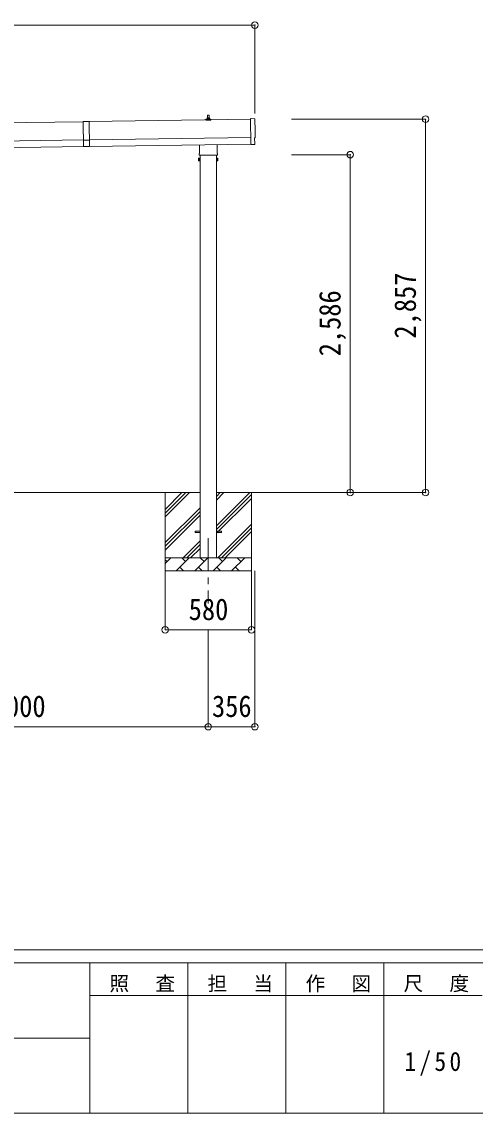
# Model space of a CAD drawing. Units: millimetres at full size, sheet at 1:50; some dimension numbers follow another scale. Extents: x -14053 to 14053, y -9700 to 9700.
# Drawn here: x 3981 to 7450, y -9700 to -1348 of the extents above; entities that cross this region are included whole.
import ezdxf
from ezdxf.enums import TextEntityAlignment as Align

# ---------------------------------------------------------------- set-up
doc = ezdxf.new("R2010")
doc.units = ezdxf.units.MM
doc.header["$LTSCALE"] = 50
doc.header["$PDMODE"] = 32
doc.header["$PDSIZE"] = 50
doc.linetypes.add('CHAIN1', pattern=[8, 5, -1, 1, -1])
for name, color, linetype, lineweight in [('0-0_0', 7, 'Continuous', 9), ('0-1_Defpoints', 4, 'Continuous', 9), ('0-6_PARTS1', 6, 'Continuous', 9), ('F-0', 7, 'Continuous', 9)]:
    doc.layers.add(name, color=color, linetype=linetype, lineweight=lineweight)
doc.styles.add('ＭＳ ゴシック', font='')
doc.styles.get('ＭＳ ゴシック').set_extended_font_data('MS Gothic')

msp = doc.modelspace()

# ---------------------------------------------------------------- linework, layer by layer
at = {"layer": '0-0_0'}
for p, q in [((5345.37, -4950.76), (2470.37, -4950.76)), ((5077.87, -4950.76), (5077.87, -5550.76)), ((5077.87, -5135.81), (5262.93, -4950.76)), ((5077.87, -5107.53), (5234.64, -4950.76)), ((5077.87, -5079.24), (5206.36, -4950.76)), ((5470.37, -5205.86), (5725.47, -4950.76)), ((5470.37, -5007.87), (5527.48, -4950.76)), ((5470.37, -4979.58), (5499.2, -4950.76)), ((6547.67, -4950.76), (5470.37, -4950.76)), ((5470.37, -5234.14), (5737.87, -4966.64)), ((5470.37, -5262.43), (5737.87, -4994.93)), ((5737.87, -4950.76), (5737.87, -5550.76)), ((5077.87, -5333.8), (5345.37, -5066.3)), ((5077.87, -5362.08), (5345.37, -5094.58)), ((5077.87, -5390.37), (5345.37, -5122.87)), ((5480.03, -5450.76), (5737.87, -5192.92)), ((5508.32, -5450.76), (5737.87, -5221.2)), ((5536.6, -5450.76), (5737.87, -5249.48)), ((5215.47, -5450.76), (5345.37, -5320.86)), ((5243.76, -5450.76), (5345.37, -5349.14)), ((5272.04, -5450.76), (5345.37, -5377.43)), ((5077.87, -5450.76), (5737.87, -5450.76)), ((5077.87, -5493.65), (5120.77, -5450.76)), ((5092.21, -5479.31), (5077.87, -5464.97)), ((5162.19, -5550.76), (5262.19, -5450.76)), ((5233.64, -5479.31), (5205.08, -5450.76)), ((5303.61, -5550.76), (5403.61, -5450.76)), ((5375.06, -5479.31), (5346.5, -5450.76)), ((5445.03, -5550.76), (5545.03, -5450.76)), ((5516.48, -5479.31), (5487.93, -5450.76)), ((5586.45, -5550.76), (5686.45, -5450.76)), ((5657.9, -5479.31), (5629.35, -5450.76)), ((5734.59, -5450.76), (5737.87, -5447.47)), ((5737.87, -5550.76), (5077.87, -5550.76)), ((5190.74, -5522.21), (5219.3, -5550.76)), ((5332.16, -5522.21), (5360.72, -5550.76)), ((5473.59, -5522.21), (5502.14, -5550.76)), ((5615.01, -5522.21), (5643.56, -5550.76))]:
    msp.add_line(p, q, dxfattribs=at)
at = {"layer": '0-1_Defpoints'}
for p, q in [((5397.87, -2090), (5397.87, -2085.78)), ((5398.87, -2085.78), (5416.87, -2085.78)), ((5401.87, -2085.78), (5402.6, -2062.26)), ((5403.6, -2061.28), (5412.15, -2061.28)), ((5413.15, -2062.26), (5413.87, -2085.78)), ((5417.87, -2090), (5417.87, -2085.78)), ((4450.11, -2112.31), (-914.85, -2188.95)), ((4450.09, -2111.31), (4452.83, -2303.29)), ((5730.48, -2094.02), (4495.1, -2111.67)), ((5389.62, -2101.28), (5389.62, -2093.57)), ((5426.12, -2101.28), (5389.62, -2101.28)), ((5390.01, -2092.78), (5425.74, -2092.78)), ((5390.39, -2092.6), (5397.11, -2090.97)), ((5397.49, -2090.78), (5418.26, -2090.78)), ((5425.36, -2092.6), (5418.64, -2090.97)), ((5426.12, -2101.28), (5426.12, -2093.57)), ((-912.85, -2328.94), (4452.11, -2252.3)), ((4497.12, -2253.16), (4452.13, -2253.8)), ((4497.1, -2251.66), (5732.48, -2234.01)), ((-912.13, -2378.94), (4452.82, -2302.29)), ((4497.83, -2302.65), (4452.83, -2303.29)), ((4497.82, -2301.65), (5733.19, -2284)), ((5339.57, -2355.27), (5339.57, -2289.63)), ((5476.17, -2287.67), (5476.17, -2355.27)), ((5733.23, -2286.77), (5733.24, -2287.77)), ((5752.87, -2287.49), (5759.79, -2287.03)), ((5333.87, -2393.55), (5334.63, -2392.23)), ((5333.87, -2393.55), (5333.87, -2410.55)), ((5333.87, -2410.55), (5334.63, -2411.86)), ((5340.87, -2397.14), (5334.63, -2397.14)), ((5340.87, -2406.95), (5334.63, -2406.95)), ((5340.87, -2411.86), (5334.63, -2411.86)), ((5337.87, -2364.05), (5337.87, -2358.55)), ((5475.81, -2367.55), (5339.94, -2367.55)), ((5343.37, -2411.25), (5340.87, -2411.25)), ((5345.37, -2367.55), (5345.37, -5450.76)), ((5470.37, -5450.76), (5470.37, -2367.55)), ((5472.37, -2411.25), (5474.87, -2411.25)), ((5474.87, -2397.14), (5481.12, -2397.14)), ((5474.87, -2406.95), (5481.12, -2406.95)), ((5474.87, -2411.86), (5481.12, -2411.86)), ((5477.87, -2358.55), (5477.87, -2364.05)), ((5481.87, -2393.55), (5481.12, -2392.23)), ((5481.87, -2410.55), (5481.12, -2411.86)), ((5481.87, -2393.55), (5481.87, -2410.55)), ((5307.87, -5246.26), (5345.37, -5246.26)), ((5307.87, -5255.26), (5307.87, -5246.26)), ((5307.87, -5255.26), (5345.37, -5255.26)), ((5470.37, -5246.26), (5507.87, -5246.26)), ((5470.37, -5255.26), (5507.87, -5255.26)), ((5507.87, -5255.26), (5507.87, -5246.26))]:
    msp.add_line(p, q, dxfattribs=at)
at = {"layer": '0-1_Defpoints', "color": 7, "linetype": 'CHAIN1'}
msp.add_line((5407.87, -5300.76), (5407.87, -5800.76), dxfattribs=at)
at = {"layer": '0-1_Defpoints'}
for points in [[(4450.09, -2111.31), (4495.09, -2110.67), (4497.83, -2302.65)], [(5762, -2090.14), (5730.4, -2088.93), (5733.23, -2286.77)], [(5762.58, -2284), (5761.91, -2236.97), (5762.51, -2236.97)], [(5752.13, -2287.23), (5751.45, -2286.61), (5733.24, -2287.77)], [(5340.87, -2411.86), (5340.87, -2392.23), (5334.63, -2392.23)], [(5340.87, -2411.25), (5340.87, -2392.85), (5343.37, -2392.85)], [(5474.87, -2411.25), (5474.87, -2392.85), (5472.37, -2392.85)], [(5474.87, -2411.86), (5474.87, -2392.23), (5481.12, -2392.23)]]:
    msp.add_lwpolyline(points, dxfattribs=at)
for points in [[(5343.37, -2412.55), (5343.37, -2391.55), (5345.37, -2391.55), (5345.37, -2412.55)], [(5472.37, -2412.55), (5472.37, -2391.55), (5470.37, -2391.55), (5470.37, -2412.55)]]:
    msp.add_lwpolyline(points, close=True, dxfattribs=at)
for centre, radius, start, end in [((5401.96, -2086.42), 4.13, 90, 171.17633), ((5398.87, -2086.78), 1, 90, 180), ((5403.6, -2062.28), 1, 90, 178.60509), ((5411.21, -2085.78), 4.83, 133.60282, 180), ((5404.54, -2085.78), 4.83, 0, 46.39718), ((5412.15, -2062.28), 1, 1.39491, 90), ((5413.79, -2086.42), 4.13, 8.82367, 90), ((5416.87, -2086.78), 1, 0, 90), ((5390.62, -2093.57), 1, 103.62699, 180), ((5396.87, -2090), 1, 283.62699, 0), ((5418.87, -2090), 1, 180, 256.37301), ((5425.12, -2093.57), 1, 0, 76.37301), ((5338.22, -2394.68), 4.34, 145.61575, 214.38425), ((5350.12, -2402.05), 16.24, 162.41205, 197.58795), ((5338.22, -2409.41), 4.34, 145.61575, 214.38425), ((5341.87, -2358.55), 4, 125.09963, 180), ((5341.87, -2364.05), 4, 180, 194.47751), ((5341.87, -2364.05), 4, 194.47751, 241.04498), ((5473.87, -2364.05), 4, 298.95502, 345.52249), ((5473.87, -2358.55), 4, 0, 54.90037), ((5473.87, -2364.05), 4, 345.52249, 0), ((5465.63, -2402.05), 16.24, 342.41205, 17.58795), ((5477.53, -2394.68), 4.34, 325.61575, 34.38425), ((5477.53, -2409.41), 4.34, 325.61575, 34.38425)]:
    msp.add_arc(centre, radius, start, end, dxfattribs=at)
for centre, major_axis, ratio, start_param, end_param in [((5761.88, -2093.13), (3, 0.04), 0.99863, 6.2683889, 7.8016218), ((10528.26, -2095.48), (-4762.89, -68.04), 0.99863, 6.2683889, 6.2976778), ((5762.45, -2232.57), (4.41, 0.06), 0.99863, 4.712389, 6.2976778), ((5752.8, -2286.49), (0.737, -0.68), 0.9974, 4.712389, 5.5252311), ((5759.58, -2284.03), (2.21, -2.04), 0.9974, 5.5252311, 7.0411395)]:
    msp.add_ellipse(centre, major_axis=major_axis, ratio=ratio, start_param=start_param, end_param=end_param, dxfattribs=at)
at = {"layer": '0-6_PARTS1'}
for p, q in [((-946.13, -1373.15), (5763.87, -1373.15)), ((5763.87, -1373.15), (5763.87, -2049.27)), ((7070.58, -2093.72), (6043.17, -2093.72)), ((7070.58, -4950.76), (7070.58, -2093.72)), ((6494.32, -2364.75), (6043.17, -2364.75)), ((6494.32, -4950.76), (6494.32, -2364.75)), ((6494.32, -4950.76), (6043.17, -4950.76)), ((7070.58, -4950.76), (6043.17, -4950.76)), ((5077.87, -6000.82), (5077.87, -5550.76)), ((5737.87, -6000.82), (5737.87, -5550.76)), ((5763.87, -6742.41), (5763.87, -5550.76)), ((5077.87, -6000.82), (5737.87, -6000.82)), ((5407.87, -6742.41), (5407.87, -6000.82)), ((2407.87, -6742.41), (5407.87, -6742.41)), ((5407.87, -6742.41), (5763.87, -6742.41))]:
    msp.add_line(p, q, dxfattribs=at)
for p in [(5763.87, -1373.15), (7070.58, -2093.72), (6494.32, -2364.75), (6494.32, -4950.76), (7070.58, -4950.76), (5077.87, -6000.82), (5737.87, -6000.82), (5407.87, -6742.41), (5763.87, -6742.41)]:
    msp.add_point(p, dxfattribs=at)
at = {"layer": 'F-0', "color": 5, "lineweight": 5}
for p, q in [((-14053.43, -8450), (13346.57, -8450)), ((-14053.43, -8550), (8901.98, -8550)), ((4501.97, -8550), (4501.97, -9700)), ((5251.97, -8550), (5251.97, -9700)), ((6001.97, -8550), (6001.97, -9700)), ((6751.97, -8550), (6751.97, -9700)), ((4501.97, -8800), (7501.97, -8800)), ((-5748.03, -9125), (4501.97, -9125)), ((-14053.43, -9700), (13346.57, -9700))]:
    msp.add_line(p, q, dxfattribs=at)

# ---------------------------------------------------------------- texts
at = {"layer": '0-6_PARTS1', "color": 7, "style": 'ＭＳ ゴシック', "width": 0.9}
for s, p in [('2,857', (7045.58, -3772.24)), ('2,586', (6469.32, -3907.75))]:
    msp.add_text(s, height=165, rotation=90, dxfattribs=at).set_placement(p, align=Align.BOTTOM_LEFT)
for s, p in [('580', (5257.87, -5975.82)), ('3,000', (3657.87, -6717.41)), ('356', (5435.87, -6717.41))]:
    msp.add_text(s, height=165, dxfattribs=at).set_placement(p, align=Align.BOTTOM_LEFT)
at = {"layer": 'F-0', "attachment_point": 7, "style": 'ＭＳ ゴシック'}
for s, insert, char_height in [('\\T1.17;照\u3000査', (4651.98, -8775), 110), ('\\T1.17;担\u3000当', (5401.98, -8775), 110), ('\\T1.17;作\u3000図', (6151.97, -8775), 110), ('\\T1.17;尺\u3000度', (6901.98, -8775), 110), ('\\T1.28;\\W0.9;1/50', (6908.22, -9412.5), 146.6)]:
    msp.add_mtext(s, dxfattribs=dict(at, insert=insert, char_height=char_height))

doc.saveas('drawing.dxf')
